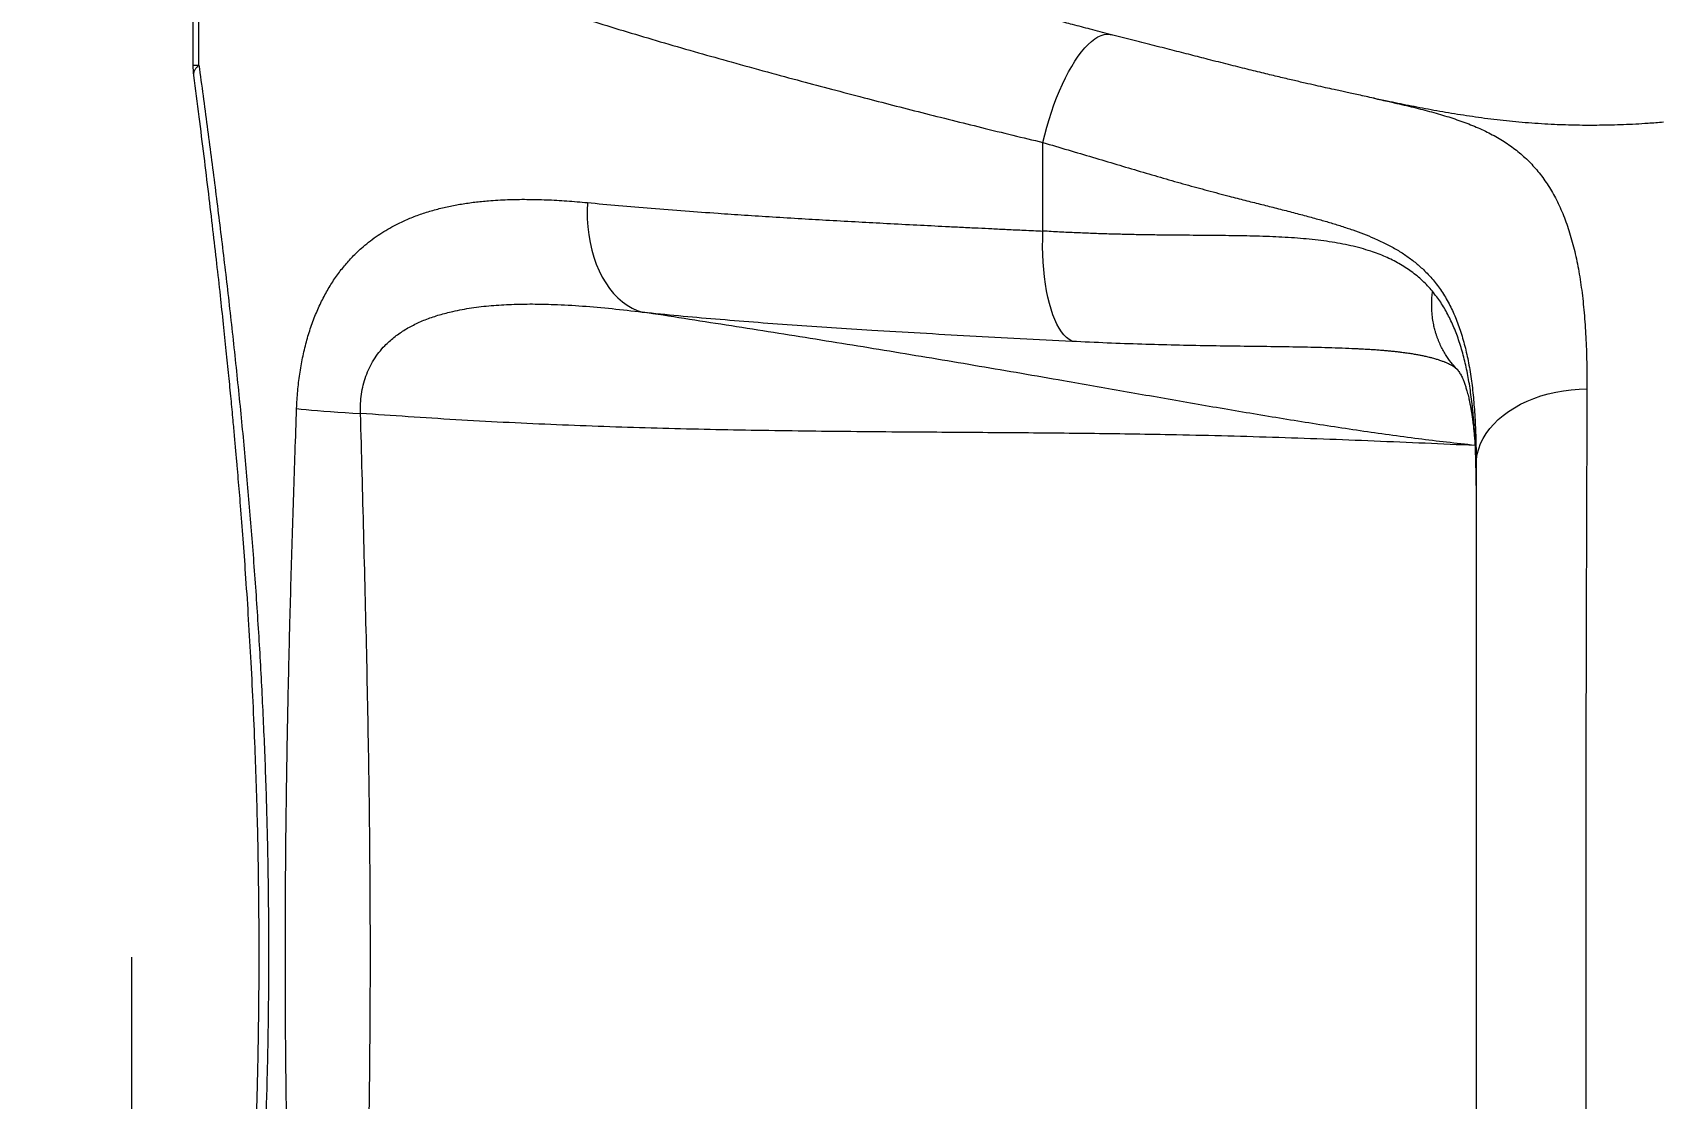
# Model space of a CAD drawing. Header units: millimetres. Extents: x -8045 to 6871, y -5915 to 5473.
# Drawn here: x -5082 to -4057, y -1477 to -808 of the extents above; entities that cross this region are included whole.
import ezdxf

# ---------------------------------------------------------------- set-up
doc = ezdxf.new("R2010")
doc.units = ezdxf.units.MM
for name, color, linetype in [('DIKOM_ОБЪЕКТ', 7, 'Continuous'), ('DIKOM_РАЗМЕР_ЗОНА', 7, 'Continuous'), ('DIKOM_РАЗМЕР_ОБЪЕКТА', 7, 'Continuous')]:
    doc.layers.add(name, color=color, linetype=linetype)
doc.styles.add('style1', font='arial.ttf', dxfattribs={"width": 0.8})
doc.dimstyles.new('1-50', dxfattribs={"dimtxt": 300, "dimasz": 200, "dimexe": 100, "dimexo": 0, "dimgap": 100, "dimtad": 1, "dimtxsty": 'style1', "dimcen": 200, "dimclrd": 7, "dimclre": 7, "dimclrt": 7, "dimadec": 1, "dimazin": 2, "dimtfac": 1, "dimtmove": 0, "dimatfit": 2, "dimfxl": 0, "dimlwd": 25, "dimlwe": 18, "dimarcsym": 0})

# ---------------------------------------------------------------- blocks, each defined once
blk = doc.blocks.new('*D9')
at = {"layer": 'Defpoints', "color": 0, "linetype": 'Continuous', "transparency": 16777216}
for p in [(5663.5, -234.6), (-5019.6, -1388.7), (5663.5, -4701.5)]:
    blk.add_point(p, dxfattribs=at)
at = {"layer": 'DIKOM_РАЗМЕР_ОБЪЕКТА', "color": 7, "linetype": 'Continuous', "lineweight": 18, "transparency": 16777216}
for p, q in [((5663.5, -234.6), (5663.5, -4801.5)), ((-5019.6, -1388.7), (-5019.6, -4801.5))]:
    blk.add_line(p, q, dxfattribs=at)
at = {"layer": 'DIKOM_РАЗМЕР_ОБЪЕКТА', "color": 7, "linetype": 'Continuous', "lineweight": 25, "transparency": 16777216}
blk.add_line((-4819.6, -4701.5), (5463.5, -4701.5), dxfattribs=at)
at = {"layer": 'DIKOM_РАЗМЕР_ОБЪЕКТА', "color": 7, "linetype": 'Continuous', "transparency": 16777216}
for points in [[(-4819.6, -4668.1), (-4819.6, -4734.8), (-5019.6, -4701.5)], [(5463.5, -4668.1), (5463.5, -4734.8), (5663.5, -4701.5)]]:
    blk.add_solid(points, dxfattribs=at)
at = {"layer": 'DIKOM_РАЗМЕР_ОБЪЕКТА', "color": 7, "linetype": 'Continuous', "lineweight": 15, "transparency": 16777216, "insert": (-74.4, -4448.3), "char_height": 300, "attachment_point": 5, "style": 'style1'}
blk.add_mtext('10700', dxfattribs=at)
blk = doc.blocks.new('*D10')
at = {"layer": 'Defpoints', "color": 0, "linetype": 'Continuous', "transparency": 16777216}
for p in [(-1653.8, 3474.9), (-5616.5, -3083.4), (491, -3083.4)]:
    blk.add_point(p, dxfattribs=at)
at = {"layer": 'DIKOM_РАЗМЕР_ОБЪЕКТА', "color": 7, "linetype": 'Continuous', "lineweight": 18, "transparency": 16777216}
for p, q in [((-1653.8, 3474.9), (-5716.5, 3474.9)), ((491, -3083.4), (-5716.5, -3083.4))]:
    blk.add_line(p, q, dxfattribs=at)
at = {"layer": 'DIKOM_РАЗМЕР_ОБЪЕКТА', "color": 7, "linetype": 'Continuous', "lineweight": 25, "transparency": 16777216}
blk.add_line((-5616.5, 3274.9), (-5616.5, -2883.4), dxfattribs=at)
at = {"layer": 'DIKOM_РАЗМЕР_ОБЪЕКТА', "color": 7, "linetype": 'Continuous', "transparency": 16777216}
for points in [[(-5649.8, 3274.9), (-5583.1, 3274.9), (-5616.5, 3474.9)], [(-5649.8, -2883.4), (-5583.1, -2883.4), (-5616.5, -3083.4)]]:
    blk.add_solid(points, dxfattribs=at)
at = {"layer": 'DIKOM_РАЗМЕР_ОБЪЕКТА', "color": 7, "linetype": 'Continuous', "lineweight": 15, "transparency": 16777216, "insert": (-5869.6, -1326.9), "char_height": 300, "attachment_point": 5, "rotation": 90, "style": 'style1'}
blk.add_mtext('6550', dxfattribs=at)
blk = doc.blocks.new('*D11')
at = {"layer": 'Defpoints', "color": 0, "transparency": 16777216}
for p in [(6870.9, -184.6), (-7019.6, -1388.7), (-7019.6, -5814.6)]:
    blk.add_point(p, dxfattribs=at)
at = {"layer": 'DIKOM_РАЗМЕР_ЗОНА', "color": 7, "lineweight": 18, "transparency": 16777216}
for p, q in [((6870.9, -184.6), (6870.9, -5914.6)), ((-7019.6, -1388.7), (-7019.6, -5914.6))]:
    blk.add_line(p, q, dxfattribs=at)
at = {"layer": 'DIKOM_РАЗМЕР_ЗОНА', "color": 7, "lineweight": 25, "transparency": 16777216}
blk.add_line((6670.9, -5814.6), (-6819.6, -5814.6), dxfattribs=at)
at = {"layer": 'DIKOM_РАЗМЕР_ЗОНА', "color": 7, "transparency": 16777216}
for points in [[(-6819.6, -5781.3), (-6819.6, -5848), (-7019.6, -5814.6)], [(6670.9, -5781.3), (6670.9, -5848), (6870.9, -5814.6)]]:
    blk.add_solid(points, dxfattribs=at)
at = {"layer": 'DIKOM_РАЗМЕР_ЗОНА', "color": 7, "transparency": 16777216, "insert": (-74.4, -5561.4), "char_height": 300, "attachment_point": 5, "style": 'style1'}
blk.add_mtext('13900', dxfattribs=at)
blk = doc.blocks.new('*D12')
at = {"layer": 'Defpoints', "color": 0, "transparency": 16777216}
for p in [(-2189.6, 5472.7), (-7595.2, -5085), (-495.6, -5085)]:
    blk.add_point(p, dxfattribs=at)
at = {"layer": 'DIKOM_РАЗМЕР_ЗОНА', "color": 7, "lineweight": 18, "transparency": 16777216}
for p, q in [((-2189.6, 5472.7), (-7695.2, 5472.7)), ((-495.6, -5085), (-7695.2, -5085))]:
    blk.add_line(p, q, dxfattribs=at)
at = {"layer": 'DIKOM_РАЗМЕР_ЗОНА', "color": 7, "lineweight": 25, "transparency": 16777216}
blk.add_line((-7595.2, 5272.7), (-7595.2, -4885), dxfattribs=at)
at = {"layer": 'DIKOM_РАЗМЕР_ЗОНА', "color": 7, "transparency": 16777216}
for points in [[(-7628.5, 5272.7), (-7561.9, 5272.7), (-7595.2, 5472.7)], [(-7628.5, -4885), (-7561.9, -4885), (-7595.2, -5085)]]:
    blk.add_solid(points, dxfattribs=at)
at = {"layer": 'DIKOM_РАЗМЕР_ЗОНА', "color": 7, "transparency": 16777216, "insert": (-7848.4, -1452.6), "char_height": 300, "attachment_point": 5, "rotation": 90, "style": 'style1'}
blk.add_mtext('10550', dxfattribs=at)

msp = doc.modelspace()

# ---------------------------------------------------------------- linework, layer by layer
at = {"layer": 'DIKOM_ОБЪЕКТ', "color": 7, "linetype": 'Continuous', "lineweight": 15}
for p, q in [((-4981.052, -698.888), (-4981.052, -828.51)), ((-4977.25, -828.51), (-4977.25, -698.888)), ((-4404.816, -809.158), (-4403.412, -809.54)), ((-4981.052, -828.51), (-4977.25, -828.51)), ((-4246.156, -847.741), (-4246.455, -847.673)), ((-4238.673, -849.366), (-4239.152, -849.262)), ((-4446.943, -932.705), (-4446.943, -877.051)), ((-4248.455, -1006.57), (-4245.538, -1006.735))]:
    msp.add_line(p, q, dxfattribs=at)
at = {"layer": 'DIKOM_ОБЪЕКТ', "color": 7, "linetype": 'Continuous', "lineweight": 15, "flags": 128}
for points in [[(-4446.943, -877.051), (-4445.792, -872.237), (-4444.522, -867.447), (-4443.137, -862.705), (-4441.645, -858.034), (-4440.054, -853.459), (-4438.371, -849.003), (-4436.605, -844.687), (-4434.764, -840.533), (-4432.859, -836.563), (-4430.897, -832.795), (-4428.89, -829.249), (-4426.848, -825.943), (-4424.779, -822.893), (-4422.696, -820.115), (-4420.609, -817.622), (-4418.527, -815.427), (-4416.461, -813.542), (-4414.422, -811.974), (-4412.42, -810.733), (-4410.465, -809.824), (-4408.567, -809.252), (-4406.734, -809.021), (-4404.977, -809.13), (-4404.816, -809.158)], [(-4733.15, -914.806), (-4733.319, -919.932), (-4733.235, -925.03), (-4732.9, -930.073), (-4732.315, -935.034), (-4731.484, -939.885), (-4730.41, -944.601), (-4729.101, -949.156), (-4727.562, -953.525), (-4725.802, -957.685), (-4723.83, -961.614), (-4721.658, -965.29), (-4719.297, -968.693), (-4716.76, -971.805), (-4714.06, -974.609), (-4711.212, -977.091), (-4708.231, -979.236), (-4705.134, -981.032), (-4701.937, -982.472), (-4698.657, -983.545)], [(-4428.741, -1001.781), (-4430.448, -1000.843), (-4432.111, -999.563), (-4433.722, -997.948), (-4435.273, -996.007), (-4436.757, -993.749), (-4438.166, -991.186), (-4439.493, -988.33), (-4440.732, -985.195), (-4441.875, -981.798), (-4442.918, -978.155), (-4443.855, -974.285), (-4444.681, -970.206), (-4445.393, -965.94), (-4445.987, -961.507), (-4446.459, -956.93), (-4446.808, -952.232), (-4447.032, -947.437), (-4447.129, -942.567), (-4447.099, -937.648), (-4446.943, -932.705)], [(-4174.74, -1079.557), (-4174.563, -1076.168), (-4174.033, -1072.796), (-4173.152, -1069.458), (-4171.926, -1066.171), (-4170.359, -1062.952), (-4168.461, -1059.817), (-4166.241, -1056.782), (-4163.709, -1053.862), (-4160.88, -1051.072), (-4157.766, -1048.426), (-4154.385, -1045.937), (-4150.752, -1043.619), (-4146.886, -1041.482), (-4142.808, -1039.538), (-4138.537, -1037.796), (-4134.095, -1036.265), (-4129.505, -1034.953), (-4124.789, -1033.867), (-4119.972, -1033.012), (-4115.078, -1032.392), (-4110.131, -1032.011), (-4105.157, -1031.87)], [(-4915.851, -1044.12), (-4913.022, -1044.46), (-4909.877, -1044.798), (-4906.432, -1045.133), (-4902.707, -1045.461), (-4898.722, -1045.783), (-4894.499, -1046.095), (-4890.062, -1046.396), (-4885.434, -1046.685), (-4880.643, -1046.959), (-4875.714, -1047.218)]]:
    msp.add_lwpolyline(points, dxfattribs=at)
at = {"layer": 'DIKOM_ОБЪЕКТ', "color": 7, "linetype": 'Continuous', "lineweight": 15}
msp.add_arc((-4931.052, -828.51), 50, 180, 187.373183, dxfattribs=at)
for points, knots in [([(-4977.25, -698.888), (-4975.599, -699.929), (-4972.428, -701.929), (-4967.685, -704.804), (-4963.239, -707.431), (-4958.791, -709.994), (-4954.139, -712.61), (-4949.517, -715.142), (-4945.165, -717.474), (-4941.206, -719.555), (-4937.144, -721.652), (-4932.934, -723.786), (-4928.569, -725.957), (-4923.082, -728.635), (-4916.507, -731.767), (-4908.653, -735.396), (-4900.488, -739.065), (-4891.863, -742.835), (-4882.938, -746.631), (-4870.462, -751.801), (-4854.145, -758.303), (-4833.421, -766.162), (-4811.793, -773.991), (-4789.189, -781.824), (-4767.211, -789.134), (-4746.123, -795.908), (-4726.165, -802.136), (-4705.716, -808.344), (-4684.818, -814.524), (-4663.865, -820.568), (-4642.29, -826.65), (-4620.733, -832.595), (-4599.646, -838.299), (-4579.423, -843.682), (-4560.304, -848.698), (-4541.42, -853.584), (-4522.973, -858.296), (-4504.36, -862.986), (-4485.261, -867.734), (-4466.235, -872.402), (-4453.249, -875.531), (-4446.943, -877.051)], [0, 0, 0, 0, 0.01687707, 0.03242143, 0.04663258, 0.05951091, 0.07405155, 0.08915612, 0.10072608, 0.11203386, 0.12307911, 0.13494683, 0.14689105, 0.15858004, 0.17881964, 0.19828962, 0.21833083, 0.23934154, 0.26057187, 0.28114133, 0.32500648, 0.36858385, 0.41213622, 0.45596916, 0.50007834, 0.53527389, 0.57044777, 0.60560073, 0.64071773, 0.67569941, 0.70881869, 0.74485802, 0.77774457, 0.806842, 0.83742648, 0.86404294, 0.89099803, 0.9187096, 0.94515977, 0.97336621, 1, 1, 1, 1]), ([(-4404.816, -809.158), (-4408.953, -808.083), (-4416.824, -806.039), (-4427.922, -803.12), (-4437.757, -800.511), (-4446.346, -798.212), (-4453.391, -796.313), (-4459.033, -794.781), (-4463.415, -793.586), (-4466.764, -792.668), (-4469.214, -791.993), (-4470.886, -791.532), (-4472.139, -791.187), (-4472.742, -791.021), (-4472.99, -790.952)], [0, 0, 0, 0, 0.17540929, 0.33381794, 0.47532546, 0.60001857, 0.70797752, 0.78520907, 0.85090865, 0.90512863, 0.93829774, 0.965095, 0.98560256, 1, 1, 1, 1]), ([(-4239.152, -849.262), (-4240.749, -848.914), (-4243.928, -848.224), (-4248.541, -847.224), (-4252.782, -846.303), (-4256.587, -845.473), (-4260.27, -844.666), (-4264.515, -843.73), (-4269.614, -842.598), (-4275.674, -841.24), (-4282.503, -839.688), (-4290.192, -837.913), (-4298.797, -835.888), (-4308.382, -833.583), (-4318.965, -830.983), (-4330.619, -828.06), (-4342.417, -825.055), (-4354.247, -822.022), (-4365.95, -819.027), (-4378.346, -815.895), (-4391.342, -812.622), (-4400.277, -810.325), (-4404.816, -809.158)], [0, 0, 0, 0, 0.03195473, 0.06358892, 0.09175284, 0.11646025, 0.13999217, 0.16671234, 0.20239314, 0.24256226, 0.28718066, 0.33623109, 0.39073741, 0.44990623, 0.51385933, 0.58280139, 0.6570398, 0.71935671, 0.78544998, 0.8547491, 0.92621127, 1, 1, 1, 1]), ([(-4977.25, -828.51), (-4977.537, -828.773), (-4978.048, -829.241), (-4978.665, -829.909), (-4979.183, -830.536), (-4979.624, -831.162), (-4980.044, -831.878), (-4980.384, -832.643), (-4980.606, -833.456), (-4980.698, -834.214), (-4980.658, -834.694), (-4980.638, -834.927)], [0, 0, 0, 0, 0.11967571, 0.21276195, 0.30392269, 0.40642007, 0.50000839, 0.63522728, 0.76362533, 0.88521539, 1, 1, 1, 1]), ([(-4977.25, -828.51), (-4975.519, -841.276), (-4972.078, -866.663), (-4967.128, -904.871), (-4962.393, -943.098), (-4957.885, -981.663), (-4953.64, -1020.581), (-4949.721, -1059.658), (-4946.163, -1098.83), (-4942.942, -1138.774), (-4940.109, -1179.512), (-4937.723, -1220.905), (-4935.844, -1262.39), (-4934.492, -1303.984), (-4933.681, -1345.641), (-4933.423, -1386.735), (-4933.696, -1427.281), (-4934.472, -1467.295), (-4935.747, -1507.232), (-4937.504, -1546.969), (-4939.722, -1586.52), (-4942.386, -1626.003), (-4945.463, -1665.212), (-4948.968, -1704.721), (-4952.889, -1744.552), (-4957.23, -1784.871), (-4961.868, -1824.876), (-4966.763, -1864.582), (-4971.886, -1904.222), (-4975.455, -1930.559), (-4977.25, -1943.805)], [0, 0, 0, 0, 0.03562564, 0.07084676, 0.10567868, 0.1407133, 0.17618097, 0.21134168, 0.24621531, 0.28140005, 0.31813856, 0.35467764, 0.39121058, 0.42786906, 0.46445172, 0.50098623, 0.53608172, 0.57122312, 0.60643497, 0.6414753, 0.67630646, 0.71131676, 0.74652862, 0.78104232, 0.81733305, 0.85394923, 0.89040302, 0.92651136, 0.96303785, 1, 1, 1, 1]), ([(-4980.639, -834.92), (-4979.527, -843.558), (-4977.357, -860.418), (-4974.249, -885.236), (-4971.356, -908.896), (-4968.683, -931.394), (-4966.225, -952.709), (-4964.017, -972.48), (-4962.043, -990.733), (-4960.288, -1007.5), (-4958.702, -1023.163), (-4957.275, -1037.713), (-4956.064, -1050.477), (-4955.044, -1061.556), (-4954.192, -1071.052), (-4953.421, -1079.862), (-4952.699, -1088.306), (-4951.998, -1096.704), (-4950.974, -1109.276), (-4949.653, -1126.271), (-4948.008, -1148.987), (-4946.371, -1173.723), (-4944.789, -1200.572), (-4943.351, -1228.573), (-4942.189, -1255.54), (-4941.278, -1281.321), (-4940.592, -1305.679), (-4940.084, -1330.15), (-4939.767, -1353.888), (-4939.626, -1376.434), (-4939.634, -1397.754), (-4939.77, -1418.14), (-4940.018, -1437.592), (-4940.359, -1456.107), (-4940.764, -1473.035), (-4941.205, -1488.445), (-4941.663, -1502.401), (-4942.088, -1513.935), (-4942.454, -1523.204), (-4942.756, -1530.438), (-4943.081, -1537.873), (-4943.446, -1545.827), (-4943.874, -1554.646), (-4944.37, -1564.344), (-4944.948, -1575.009), (-4945.616, -1586.635), (-4946.38, -1599.218), (-4947.311, -1613.65), (-4948.436, -1630.046), (-4949.793, -1648.519), (-4951.343, -1668.289), (-4953.006, -1688.185), (-4954.766, -1708.084), (-4956.604, -1727.862), (-4958.621, -1748.545), (-4960.823, -1770.126), (-4963.216, -1792.598), (-4965.752, -1815.482), (-4968.425, -1838.74), (-4971.224, -1862.337), (-4974.202, -1886.7), (-4977.349, -1911.834), (-4979.53, -1928.777), (-4980.639, -1937.395)], [0, 0, 0, 0, 0.02440424, 0.04763212, 0.06968597, 0.09056694, 0.11027552, 0.12881127, 0.14521256, 0.16056856, 0.17487743, 0.1881368, 0.20034394, 0.20969807, 0.21830274, 0.22616018, 0.23361217, 0.24119417, 0.24891265, 0.26764571, 0.28713625, 0.31020419, 0.33425254, 0.35928519, 0.38530806, 0.40645462, 0.42822285, 0.45037428, 0.47177009, 0.49155086, 0.51050126, 0.52862347, 0.54591839, 0.56238638, 0.57802676, 0.59110478, 0.60353945, 0.61531083, 0.62193235, 0.6283209, 0.63465739, 0.64181817, 0.64961255, 0.65827952, 0.66781785, 0.67822624, 0.68950397, 0.70165006, 0.71707918, 0.73371353, 0.75155357, 0.77060057, 0.78771009, 0.80569257, 0.82455074, 0.84428833, 0.86490956, 0.88641952, 0.90751984, 0.92942134, 0.95213029, 0.97565389, 1, 1, 1, 1]), ([(-4239.153, -849.269), (-4235.845, -849.989), (-4228.159, -851.661), (-4216.953, -854.24), (-4205.352, -857.134), (-4194.437, -860.205), (-4184.161, -863.56), (-4174.536, -867.302), (-4165.521, -871.542), (-4157.109, -876.375), (-4149.34, -881.879), (-4142.236, -888.107), (-4135.793, -895.125), (-4129.994, -903), (-4124.82, -911.796), (-4120.275, -921.554), (-4116.37, -932.262), (-4113.101, -943.874), (-4110.445, -956.351), (-4108.366, -969.697), (-4106.824, -983.915), (-4105.795, -999.032), (-4105.209, -1014.954), (-4105.175, -1026.228), (-4105.157, -1031.87)], [0, 0, 0, 0, 0.03189909, 0.07410821, 0.11665456, 0.15962425, 0.20309709, 0.24714855, 0.29188387, 0.33737459, 0.38318434, 0.42919129, 0.47546184, 0.52207565, 0.56911083, 0.61667057, 0.66455035, 0.71225316, 0.75986742, 0.80750158, 0.85526449, 0.90326541, 0.95159185, 1, 1, 1, 1]), ([(-4057.127, -864.359), (-4060.328, -864.62), (-4068.686, -865.299), (-4082.054, -865.962), (-4097.02, -866.353), (-4111.467, -866.309), (-4126.387, -865.841), (-4141.808, -864.882), (-4157.727, -863.381), (-4173.25, -861.453), (-4188.357, -859.163), (-4202.989, -856.626), (-4217.048, -853.933), (-4228.971, -851.502), (-4236.165, -849.928), (-4238.915, -849.326)], [0, 0, 0, 0, 0.05171492, 0.13503925, 0.21486054, 0.29198284, 0.36707563, 0.4552407, 0.54190608, 0.62747187, 0.71199981, 0.794819, 0.87513366, 0.95225899, 1, 1, 1, 1]), ([(-4446.943, -877.051), (-4441.667, -878.63), (-4431.145, -881.78), (-4415.684, -886.302), (-4400.563, -890.818), (-4385.776, -895.232), (-4371.302, -899.466), (-4357.191, -903.468), (-4343.335, -907.254), (-4330.986, -910.511), (-4320.036, -913.326), (-4310.528, -915.738), (-4301.126, -918.113), (-4291.837, -920.479), (-4282.789, -922.843), (-4274.453, -925.112), (-4266.71, -927.337), (-4259.403, -929.582), (-4252.296, -931.954), (-4245.49, -934.452), (-4238.67, -937.236), (-4231.876, -940.381), (-4225.173, -943.979), (-4218.911, -947.913), (-4213.147, -952.183), (-4207.378, -957.235), (-4201.776, -963.195), (-4196.402, -970.339), (-4191.711, -978.196), (-4187.667, -986.81), (-4184.267, -996.11), (-4181.458, -1006.107), (-4179.195, -1016.818), (-4177.449, -1028.172), (-4176.17, -1040.143), (-4175.32, -1052.679), (-4174.824, -1065.788), (-4174.768, -1074.953), (-4174.74, -1079.557)], [0, 0, 0, 0, 0.03139113, 0.0626084, 0.09370507, 0.12472633, 0.15571879, 0.18673197, 0.21746052, 0.24903582, 0.27223347, 0.29535892, 0.31837887, 0.34267659, 0.36704657, 0.39057043, 0.41156296, 0.43332504, 0.45542177, 0.47719992, 0.4989108, 0.5241926, 0.54940639, 0.57467691, 0.59986482, 0.6243445, 0.65579894, 0.68663258, 0.71815936, 0.74943871, 0.78052949, 0.81167361, 0.84294111, 0.87440125, 0.90552394, 0.93692389, 0.96831535, 1, 1, 1, 1]), ([(-4915.851, -1044.12), (-4915.663, -1040.475), (-4915.289, -1033.194), (-4914.001, -1022.532), (-4912.193, -1012.19), (-4909.832, -1002.285), (-4906.938, -992.812), (-4903.566, -983.939), (-4899.727, -975.621), (-4895.51, -967.987), (-4890.884, -960.909), (-4885.971, -954.513), (-4880.724, -948.666), (-4875.627, -943.785), (-4870.662, -939.633), (-4865.954, -936.14), (-4861.1, -932.95), (-4856.11, -930.048), (-4850.374, -927.102), (-4843.758, -924.188), (-4836.176, -921.413), (-4828.311, -919.065), (-4820.321, -917.154), (-4812.231, -915.633), (-4803.908, -914.446), (-4794.293, -913.477), (-4783.402, -912.854), (-4771.241, -912.685), (-4758.815, -912.979), (-4746.13, -913.662), (-4737.486, -914.424), (-4733.15, -914.806)], [0, 0, 0, 0, 0.03149107, 0.06289271, 0.09397081, 0.12528609, 0.15642868, 0.18810275, 0.2190245, 0.25067964, 0.28162802, 0.31342996, 0.34416854, 0.37579702, 0.4004778, 0.42572855, 0.45081397, 0.47569296, 0.50114478, 0.53556156, 0.57104195, 0.60763922, 0.64342082, 0.67826567, 0.71413066, 0.75104179, 0.80050113, 0.85002615, 0.89984481, 0.94976865, 1, 1, 1, 1]), ([(-4733.15, -914.806), (-4726.643, -915.41), (-4713.499, -916.63), (-4692.977, -918.352), (-4672.161, -919.976), (-4652.551, -921.392), (-4634.238, -922.634), (-4616.679, -923.763), (-4598.903, -924.848), (-4580.856, -925.898), (-4563.074, -926.891), (-4544.737, -927.876), (-4526.56, -928.821), (-4510.869, -929.613), (-4497.997, -930.251), (-4488.25, -930.728), (-4478.713, -931.191), (-4469.159, -931.65), (-4458.492, -932.159), (-4450.928, -932.516), (-4446.943, -932.705)], [0, 0, 0, 0, 0.07703589, 0.15560699, 0.23571585, 0.31113624, 0.37146496, 0.43385116, 0.49829805, 0.55815939, 0.62082499, 0.68017605, 0.74345143, 0.80239501, 0.83520383, 0.86965526, 0.89742981, 0.92774213, 0.96193227, 1, 1, 1, 1]), ([(-4202.167, -970.53), (-4204.218, -968.26), (-4208.306, -963.737), (-4215.375, -957.995), (-4223.12, -952.993), (-4231.636, -948.753), (-4239.714, -945.678), (-4247.098, -943.447), (-4253.47, -941.852), (-4260.137, -940.483), (-4266.959, -939.344), (-4274.088, -938.392), (-4281.343, -937.627), (-4288.929, -937.009), (-4296.606, -936.535), (-4304.656, -936.17), (-4312.714, -935.907), (-4321.237, -935.716), (-4329.894, -935.584), (-4338.933, -935.491), (-4348.001, -935.42), (-4357.232, -935.352), (-4366.771, -935.271), (-4376.303, -935.162), (-4386.062, -935.011), (-4395.718, -934.812), (-4405.731, -934.547), (-4415.762, -934.214), (-4426.044, -933.798), (-4436.401, -933.307), (-4443.439, -932.905), (-4446.943, -932.705)], [0, 0, 0, 0, 0.05032374, 0.10026831, 0.15024631, 0.20031604, 0.25069448, 0.28181569, 0.3136263, 0.34437359, 0.37600206, 0.40647952, 0.43807656, 0.46831964, 0.50008996, 0.53011892, 0.56224468, 0.59172139, 0.62472302, 0.65613666, 0.68756559, 0.71889314, 0.75014193, 0.78291752, 0.81249314, 0.84440812, 0.87479633, 0.90639596, 0.93723443, 0.96875129, 1, 1, 1, 1]), ([(-4187.228, -1018.897), (-4188.328, -1017.706), (-4190.848, -1014.977), (-4193.278, -1011.447), (-4194.935, -1008.695), (-4195.755, -1007.23), (-4196.544, -1005.716), (-4197.298, -1004.153), (-4198.015, -1002.542), (-4198.69, -1000.883), (-4199.323, -999.179), (-4199.946, -997.32), (-4200.615, -995.066), (-4201.336, -992.168), (-4202.033, -988.496), (-4202.577, -983.988), (-4202.77, -979.166), (-4202.618, -974.57), (-4202.307, -971.784), (-4202.167, -970.53)], [0, 0, 0, 0, 0.09557578, 0.218952, 0.25118532, 0.2839388, 0.31719425, 0.35093329, 0.38513555, 0.41978043, 0.45484805, 0.49031084, 0.5329301, 0.59009596, 0.66123321, 0.74552981, 0.84631564, 0.93080932, 1, 1, 1, 1]), ([(-4174.752, -1092.544), (-4174.773, -1088.563), (-4174.818, -1080.189), (-4175.207, -1067.952), (-4175.892, -1055.692), (-4176.925, -1043.919), (-4178.338, -1032.658), (-4180.172, -1021.919), (-4182.469, -1011.728), (-4185.274, -1002.122), (-4188.598, -993.182), (-4192.49, -984.925), (-4196.935, -977.281), (-4200.42, -972.784), (-4202.167, -970.53)], [0, 0, 0, 0, 0.0760734, 0.16002198, 0.24332882, 0.32784378, 0.41158324, 0.4947007, 0.57952256, 0.66375283, 0.7475697, 0.83153366, 0.91555355, 1, 1, 1, 1]), ([(-4875.714, -1047.218), (-4875.748, -1045.163), (-4875.817, -1041.086), (-4875.223, -1035.084), (-4874.109, -1029.288), (-4872.424, -1023.714), (-4870.189, -1018.411), (-4867.423, -1013.434), (-4864.166, -1008.812), (-4859.993, -1004.044), (-4854.775, -999.338), (-4848.435, -994.895), (-4841.503, -991.086), (-4834.023, -987.861), (-4826.067, -985.188), (-4816.717, -982.775), (-4805.905, -980.794), (-4793.576, -979.376), (-4780.794, -978.608), (-4767.654, -978.408), (-4752.798, -978.727), (-4736.139, -979.68), (-4717.614, -981.3), (-4705.007, -982.793), (-4698.657, -983.545)], [0, 0, 0, 0, 0.02370484, 0.04703444, 0.0703064, 0.0939175, 0.11819821, 0.14294391, 0.16832712, 0.19460952, 0.23120154, 0.26902897, 0.30823254, 0.34898126, 0.39112658, 0.43415668, 0.49342197, 0.55439486, 0.61660393, 0.67949194, 0.74309045, 0.82747239, 0.91311044, 1, 1, 1, 1]), ([(-4698.657, -983.545), (-4691.115, -984.296), (-4676.074, -985.794), (-4652.733, -987.852), (-4628.93, -989.779), (-4604.615, -991.579), (-4579.81, -993.273), (-4553.014, -994.976), (-4524.117, -996.689), (-4493.001, -998.424), (-4461.245, -1000.117), (-4439.591, -1001.226), (-4428.741, -1001.781)], [0, 0, 0, 0, 0.09462068, 0.18869975, 0.28232321, 0.37558414, 0.46858046, 0.56140804, 0.67073705, 0.78015565, 0.88984648, 1, 1, 1, 1]), ([(-4175.493, -1067.326), (-4187.363, -1065.998), (-4211.477, -1063.3), (-4247.789, -1058.218), (-4284.593, -1052.544), (-4321.629, -1046.394), (-4358.9, -1039.957), (-4396.388, -1033.369), (-4439.119, -1025.865), (-4487.05, -1017.58), (-4540.101, -1008.695), (-4593.122, -1000.103), (-4646.008, -991.752), (-4681.118, -986.279), (-4698.657, -983.545)], [0, 0, 0, 0, 0.06711599, 0.13634112, 0.20620252, 0.27669895, 0.34779264, 0.41941214, 0.49146378, 0.5928635, 0.69463104, 0.79652379, 0.89835062, 1, 1, 1, 1]), ([(-4428.741, -1001.781), (-4421.327, -1002.136), (-4406.55, -1002.844), (-4384.893, -1003.599), (-4363.726, -1004.163), (-4343.087, -1004.558), (-4323.099, -1004.843), (-4303.811, -1005.091), (-4285.3, -1005.368), (-4267.618, -1005.796), (-4255.378, -1006.172), (-4249.207, -1006.527), (-4248.455, -1006.57)], [0, 0, 0, 0, 0.11342672, 0.22604633, 0.3379591, 0.44925241, 0.56000901, 0.66835755, 0.77580535, 0.88148834, 0.98556765, 1, 1, 1, 1]), ([(-4245.536, -1006.702), (-4244.842, -1006.74), (-4243.136, -1006.831), (-4239.857, -1007.035), (-4236.459, -1007.276), (-4233.625, -1007.501), (-4231.188, -1007.712), (-4229.012, -1007.916), (-4226.719, -1008.148), (-4224.437, -1008.399), (-4222.346, -1008.648), (-4220.596, -1008.872), (-4218.961, -1009.093), (-4216.854, -1009.395), (-4214.33, -1009.79), (-4211.732, -1010.242), (-4209.318, -1010.703), (-4206.886, -1011.21), (-4204.542, -1011.753), (-4202.491, -1012.279), (-4201.013, -1012.687), (-4199.721, -1013.067), (-4198.474, -1013.456), (-4197.214, -1013.876), (-4196.089, -1014.278), (-4195.16, -1014.63), (-4194.361, -1014.949), (-4193.534, -1015.295), (-4192.577, -1015.719), (-4191.549, -1016.213), (-4190.609, -1016.705), (-4189.869, -1017.127), (-4189.283, -1017.484), (-4188.775, -1017.815), (-4188.294, -1018.15), (-4187.932, -1018.422), (-4187.681, -1018.622), (-4187.505, -1018.766), (-4187.323, -1018.921), (-4187.117, -1019.102), (-4186.985, -1019.223), (-4186.918, -1019.285)], [0, 0, 0, 0, 0.02324229, 0.05710429, 0.08747614, 0.1141279, 0.13718393, 0.15964453, 0.18239219, 0.20906064, 0.23231165, 0.25046985, 0.26738575, 0.28840247, 0.3242937, 0.35885917, 0.38792471, 0.42059226, 0.46259454, 0.49381281, 0.51971083, 0.53932577, 0.56445726, 0.59238041, 0.61724505, 0.63919567, 0.65892783, 0.67783392, 0.70618112, 0.74250809, 0.78021312, 0.81204778, 0.84007366, 0.86760945, 0.89843805, 0.93331838, 0.94797235, 0.96213962, 0.97525912, 0.98733516, 1, 1, 1, 1]), ([(-4187.26, -1018.926), (-4187.189, -1018.998), (-4187.032, -1019.158), (-4186.835, -1019.375), (-4186.659, -1019.575), (-4186.536, -1019.722), (-4186.448, -1019.83), (-4186.364, -1019.934), (-4186.23, -1020.104), (-4186.019, -1020.382), (-4185.552, -1021.043), (-4184.997, -1021.922), (-4184.31, -1023.16), (-4183.598, -1024.598), (-4182.79, -1026.439), (-4181.955, -1028.631), (-4181.134, -1031.091), (-4180.3, -1033.922), (-4179.629, -1036.572), (-4179.179, -1038.567), (-4178.957, -1039.592), (-4178.743, -1040.622), (-4178.514, -1041.775), (-4178.282, -1043.007), (-4178.039, -1044.369), (-4177.782, -1045.893), (-4177.501, -1047.674), (-4177.229, -1049.542), (-4176.985, -1051.351), (-4176.789, -1052.918), (-4176.608, -1054.45), (-4176.43, -1056.055), (-4176.248, -1057.818), (-4176.079, -1059.608), (-4175.923, -1061.384), (-4175.7, -1064.13), (-4175.437, -1067.95), (-4175.174, -1072.885), (-4175.018, -1076.826), (-4174.926, -1079.866), (-4174.875, -1081.752), (-4174.832, -1083.672), (-4174.78, -1085.876), (-4174.743, -1088.119), (-4174.744, -1090.308), (-4174.742, -1091.756), (-4174.741, -1092.581)], [0, 0, 0, 0, 0.01403008, 0.03128025, 0.04506381, 0.05538234, 0.06366708, 0.07199804, 0.08039286, 0.10493245, 0.13325474, 0.18572735, 0.22940751, 0.2685604, 0.31639986, 0.36590645, 0.40515977, 0.44828718, 0.50011542, 0.51487717, 0.52661426, 0.53919182, 0.55291362, 0.56802255, 0.58229852, 0.59904502, 0.61827947, 0.63952548, 0.65749044, 0.67352529, 0.6862132, 0.70164762, 0.71909105, 0.73541832, 0.75058589, 0.76671464, 0.80773451, 0.84818809, 0.88851918, 0.90230245, 0.91573613, 0.92829664, 0.94007881, 0.9540576, 0.97381663, 1, 1, 1, 1]), ([(-4105.157, -1031.87), (-4105.179, -1037.921), (-4105.22, -1049.989), (-4105.286, -1069.001), (-4105.354, -1088.581), (-4105.421, -1108.797), (-4105.488, -1129.631), (-4105.555, -1151.091), (-4105.618, -1173.144), (-4105.679, -1195.681), (-4105.734, -1218.581), (-4105.784, -1241.758), (-4105.828, -1265.207), (-4105.864, -1288.93), (-4105.894, -1312.928), (-4105.915, -1337.184), (-4105.928, -1361.58), (-4105.933, -1385.986), (-4105.928, -1410.296), (-4105.916, -1434.498), (-4105.895, -1458.592), (-4105.866, -1482.578), (-4105.829, -1506.447), (-4105.785, -1530.095), (-4105.735, -1553.4), (-4105.68, -1576.248), (-4105.62, -1598.623), (-4105.557, -1620.527), (-4105.491, -1641.96), (-4105.423, -1662.912), (-4105.355, -1683.331), (-4105.287, -1703.113), (-4105.221, -1722.257), (-4105.179, -1734.379), (-4105.157, -1740.444)], [0, 0, 0, 0, 0.03141521, 0.06264953, 0.09377106, 0.12485186, 0.15596399, 0.18717004, 0.21853788, 0.24998267, 0.28124188, 0.3123763, 0.34345605, 0.37454961, 0.40572814, 0.43705838, 0.46852503, 0.49982695, 0.53099041, 0.56208229, 0.59317152, 0.6243261, 0.65561078, 0.68706791, 0.71839805, 0.74957649, 0.78067365, 0.8117574, 0.84289631, 0.87415744, 0.90560103, 0.93707039, 0.96851429, 1, 1, 1, 1]), ([(-4915.805, -1730.265), (-4916.138, -1720.965), (-4916.794, -1702.682), (-4917.697, -1675.723), (-4918.546, -1648.949), (-4919.336, -1622.126), (-4920.066, -1595.193), (-4920.724, -1568.379), (-4921.31, -1541.53), (-4921.86, -1512.357), (-4922.343, -1480.809), (-4922.717, -1447.045), (-4922.935, -1413.367), (-4922.987, -1379.935), (-4922.857, -1343.487), (-4922.506, -1304.2), (-4921.893, -1261.724), (-4921.079, -1219.739), (-4920.194, -1182.677), (-4919.334, -1150.951), (-4918.554, -1124.457), (-4917.717, -1098.018), (-4916.826, -1071.373), (-4916.18, -1053.307), (-4915.851, -1044.12)], [0, 0, 0, 0, 0.04071811, 0.08005073, 0.11799851, 0.1578863, 0.19740226, 0.23579893, 0.27514153, 0.31477918, 0.36330608, 0.41299399, 0.46228308, 0.51041159, 0.55901228, 0.6214765, 0.68202681, 0.74460721, 0.80498743, 0.84408009, 0.88337214, 0.92090149, 0.95977727, 1, 1, 1, 1]), ([(-4875.745, -1727.165), (-4875.168, -1705.9), (-4874.016, -1663.422), (-4872.364, -1599.781), (-4870.974, -1536.289), (-4869.975, -1472.95), (-4869.469, -1409.743), (-4869.556, -1342.805), (-4870.336, -1272.01), (-4871.783, -1197.266), (-4873.673, -1122.312), (-4875.033, -1072.274), (-4875.714, -1047.218)], [0, 0, 0, 0, 0.09387267, 0.1875113, 0.28089768, 0.37403414, 0.4669034, 0.55962814, 0.66919092, 0.77911687, 0.88939266, 1, 1, 1, 1]), ([(-4175.489, -1067.381), (-4185.926, -1066.912), (-4207.139, -1065.958), (-4238.876, -1064.601), (-4270.876, -1063.347), (-4302.884, -1062.253), (-4334.939, -1061.342), (-4373.252, -1060.484), (-4417.84, -1059.811), (-4468.793, -1059.367), (-4522.398, -1059.04), (-4578.662, -1058.617), (-4637.586, -1057.816), (-4696.787, -1056.449), (-4756.231, -1054.319), (-4815.883, -1051.397), (-4855.76, -1048.611), (-4875.714, -1047.218)], [0, 0, 0, 0, 0.04346579, 0.08834561, 0.13356185, 0.17911719, 0.22500421, 0.27119917, 0.34432691, 0.41796691, 0.49196409, 0.57632414, 0.66084648, 0.74547817, 0.83020494, 0.91503748, 1, 1, 1, 1]), ([(-4174.742, -1077.708), (-4174.74, -1077.839), (-4174.736, -1078.103), (-4174.727, -1078.368), (-4174.723, -1078.501)], [0, 0, 0, 0, 0.49914888, 1, 1, 1, 1]), ([(-4174.74, -1079.557), (-4174.74, -1085.534), (-4174.74, -1097.479), (-4174.74, -1116.423), (-4174.74, -1136.035), (-4174.74, -1156.349), (-4174.74, -1177.369), (-4174.74, -1199.051), (-4174.74, -1221.283), (-4174.74, -1243.948), (-4174.74, -1266.941), (-4174.74, -1290.267), (-4174.74, -1313.883), (-4174.74, -1337.775), (-4174.74, -1361.856), (-4174.74, -1385.975), (-4174.74, -1410.036), (-4174.74, -1433.961), (-4174.74, -1457.786), (-4174.74, -1481.466), (-4174.74, -1504.918), (-4174.74, -1528.028), (-4174.74, -1550.665), (-4174.74, -1572.791), (-4174.74, -1594.372), (-4174.74, -1615.413), (-4174.74, -1635.873), (-4174.74, -1655.655), (-4174.74, -1674.745), (-4174.74, -1686.754), (-4174.74, -1692.758)], [0, 0, 0, 0, 0.03579355, 0.07153331, 0.10707058, 0.14265388, 0.17825221, 0.21407803, 0.24997262, 0.28562791, 0.32126275, 0.35678803, 0.39242257, 0.42813296, 0.46396883, 0.4998269, 0.53539273, 0.57097031, 0.60652961, 0.64225075, 0.6781004, 0.71386632, 0.74958669, 0.78512089, 0.82068747, 0.85633282, 0.89214242, 0.92808536, 0.96404702, 1, 1, 1, 1])]:
    msp.add_open_spline(points, degree=3, knots=knots, dxfattribs=at)

# ---------------------------------------------------------------- dimensions: what is measured, and where the dimension line sits
at = {"layer": 'DIKOM_РАЗМЕР_ЗОНА'}
dim = msp.add_linear_dim(base=(-7595.212, -5084.969), p1=(-2189.606, 5472.652), p2=(-495.584, -5084.969), angle=90, text='10550', dimstyle='1-50', dxfattribs=at)
dim.commit()
dim.dimension.update_dxf_attribs({"geometry": '*D12', "text_midpoint": (-7595.212, -1452.593), "dimtype": 160})
dim = msp.add_linear_dim(base=(-7019.6, -5814.648), p1=(6870.851, -184.645), p2=(-7019.6, -1388.727), text='13900', dimstyle='1-50', dxfattribs=at)
dim.commit()
dim.dimension.update_dxf_attribs({"geometry": '*D11', "text_midpoint": (-74.375, -5814.648), "dimtype": 160})
at = {"layer": 'DIKOM_РАЗМЕР_ОБЪЕКТА', "color": 7, "linetype": 'Continuous', "lineweight": 15}
dim = msp.add_linear_dim(base=(-5616.456, -3083.398), p1=(-1653.813, 3474.95), p2=(491.015, -3083.398), angle=90, text='6550', dimstyle='1-50', dxfattribs=at)
dim.commit()
dim.dimension.update_dxf_attribs({"geometry": '*D10', "text_midpoint": (-5616.456, -1326.858), "dimtype": 160})
dim = msp.add_linear_dim(base=(5663.543, -4701.469), p1=(-5019.6, -1388.727), p2=(5663.543, -234.645), text='10700', dimstyle='1-50', dxfattribs=at)
dim.commit()
dim.dimension.update_dxf_attribs({"geometry": '*D9', "text_midpoint": (-74.375, -4701.469), "dimtype": 160})

doc.saveas('drawing.dxf')
